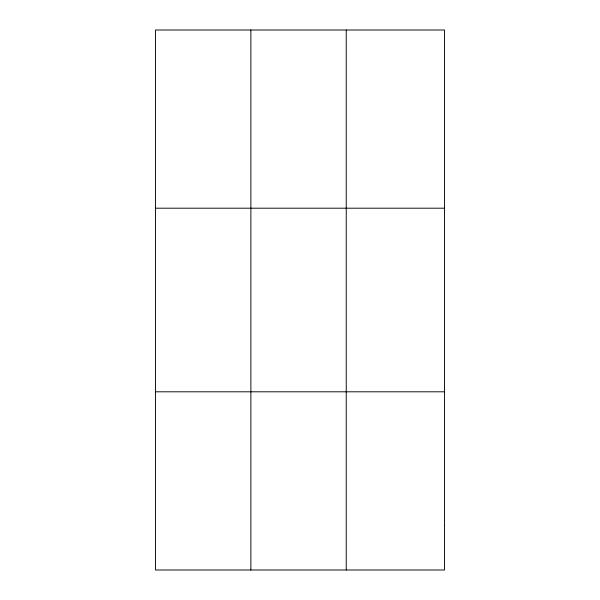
<?xml version="1.0" encoding="UTF-8"?>
<svg xmlns="http://www.w3.org/2000/svg" width="600" height="600" viewBox="0 0 600 600"><rect width="100%" height="100%" fill="white"/><g stroke="black" fill="none" stroke-linecap="round" stroke-linejoin="round"><path stroke-width="0.9" d="M250.875 30L250.875 570M346.237 30L346.237 570M155.512 208.2L444.487 208.2M155.512 391.8L444.487 391.8M444.487 525.45L444.487 570L155.512 570L155.512 30L444.487 30L444.487 525.45"/></g></svg>
